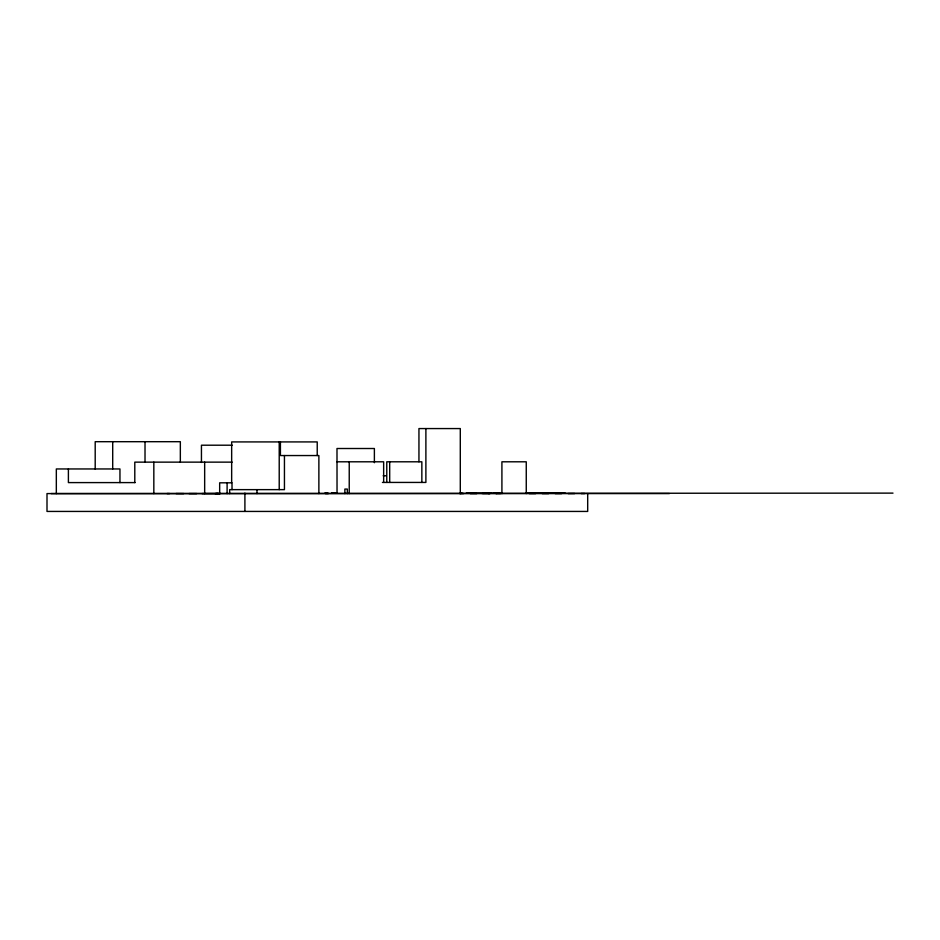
<?xml version="1.0" encoding="UTF-8"?>
<svg xmlns="http://www.w3.org/2000/svg" width="940" height="940" viewBox="0 0 940 940"><rect width="100%" height="100%" fill="white"/><g stroke="black" fill="none" stroke-linecap="round" stroke-linejoin="round"><path stroke-width="1.41" d="M56.329 493.582L56.329 468.954L119.956 468.954L119.956 482.596M95.198 469.084L95.198 441.694L180.339 441.694L180.339 462.139M229.666 493.582L229.666 489.634L284.444 489.634L284.444 455.548M482.126 493.582L484.758 493.124M215.918 493.559L219.42 493.5M336.99 493.124L331.644 493.124L334.393 493.124M337.037 493.124L336.99 448.509L374.379 448.509L374.379 462.715M459.695 493.582L462.327 493.582M232.227 445.207L201.442 445.207L201.442 462.468M336.99 461.798L383.649 461.798L383.649 482.431M232.18 462.139L134.796 462.139L134.796 482.596M383.168 475.769L386.105 475.769M135.102 482.596L68.397 482.596L68.397 468.954M382.439 482.431L425.89 482.431L425.89 428.57M893 493.124L51.124 493.582M468.931 493.23L502.548 493.347M525.942 493.23L565.41 493.23M167.038 493.547L169.576 493.547M176.027 493.547L183.723 493.582M220.454 493.547L202.006 493.582M496.626 493.547L500.538 493.582M574.669 493.547L568.183 493.582M581.167 493.547L584.668 493.547M669.409 493.582L47 493.582L47 511.43L587.688 511.43L587.688 493.582M466.287 493.124L468.931 493.124M232.016 489.634L232.004 482.819L219.666 482.819L219.666 493.582M561.65 493.582L555.152 493.582M548.702 493.582L542.168 493.582M535.683 493.582L529.22 493.582M526.259 493.582L526.259 461.798L501.913 461.798L501.913 493.582M496.626 493.582L494.005 493.124M491.362 493.124L488.647 493.582M490.034 493.582L483.442 493.582M476.839 493.582L470.247 493.582M463.643 493.582L461.011 493.124M460.295 493.582L460.295 428.57L418.946 428.57L418.946 461.798M421.849 482.431L421.849 461.798L386.775 461.798L386.775 482.431M389.689 461.798L389.689 482.431M349.234 461.798L349.234 493.582M347.33 493.582L347.33 489.07L344.874 489.07L344.874 493.582M328.365 493.582L325.404 493.582M318.872 493.582L318.872 455.548L280.414 455.548L280.414 441.918M317.227 455.548L317.227 441.918L231.663 441.918L231.663 482.819M279.215 441.918L279.215 489.634M256.984 489.634L256.984 493.582M244.905 493.124L244.905 511.43M227.104 482.819L227.104 493.582M216.787 493.582L217.669 493.582L215.037 493.582M204.662 462.139L204.662 493.582M196.707 493.582L189.011 493.582M153.831 462.139L153.831 493.582M145.019 441.694L145.019 462.139M112.706 441.694L112.706 468.954M325.123 493.124L327.766 493.124L325.123 493.124"/></g></svg>
